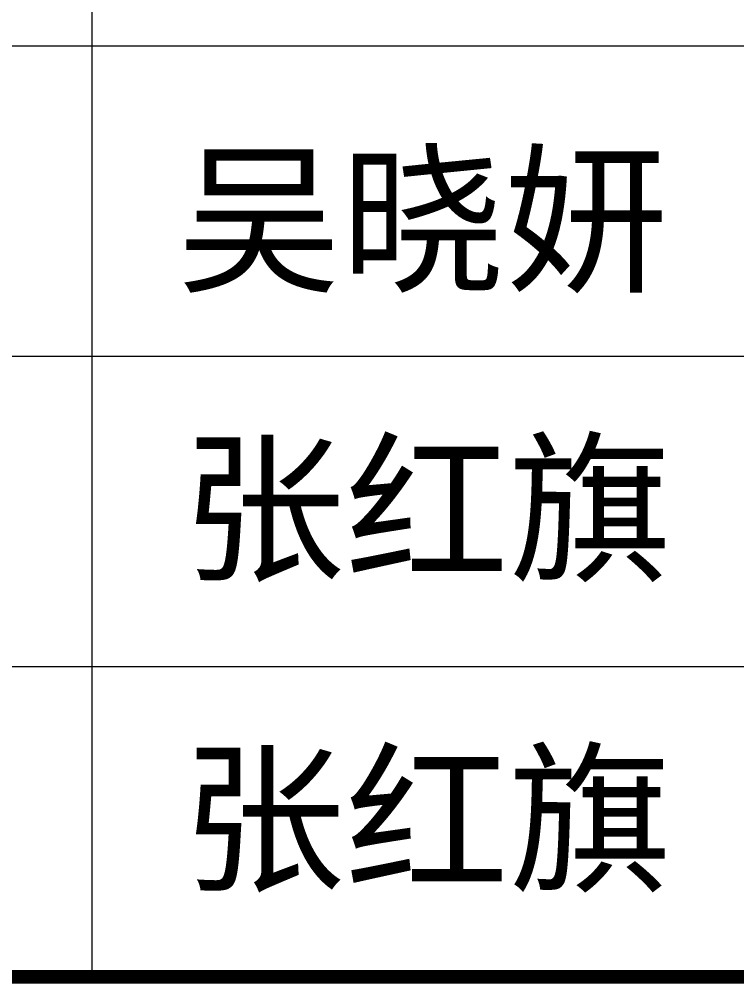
# Model space of a CAD drawing. Header units: millimetres. Extents: x 53009415 to 54059915, y 20499171 to 20796171.
# Drawn here: x 53195980 to 53205219, y 20531583 to 20544014 of the extents above; entities that cross this region are included whole.
import ezdxf

# ---------------------------------------------------------------- set-up
doc = ezdxf.new("R2010")
doc.units = ezdxf.units.MM
doc.header["$LTSCALE"] = 1000
doc.layers.add('PUB_TITLE', color=7, linetype='Continuous', lineweight=20)
doc.styles.add('宋体', font='')
doc.styles.get('宋体').set_extended_font_data('宋体')

# ---------------------------------------------------------------- blocks, each defined once
blk = doc.blocks.new('2015AACI_TQ_A3')
at = {"layer": 'PUB_TITLE'}
for p, q in [((-4000, 11600), (-4000, 6000)), ((-6000, 8400), (0, 8400)), ((-6000, 7600), (0, 7600)), ((-6000, 6800), (0, 6800)), ((-6000, 6800), (0, 6800)), ((-6000, 6000), (0, 6000))]:
    blk.add_line(p, q, dxfattribs=at)
at = {"layer": 'PUB_TITLE', "const_width": 35}
blk.add_lwpolyline([(-6000, 6000), (0, 6000)], dxfattribs=at)

msp = doc.modelspace()

# ---------------------------------------------------------------- block references
at = {"layer": 'PUB_TITLE', "xscale": 5, "yscale": 5, "zscale": 5}
msp.add_blockref('2015AACI_TQ_A3', (53216915.381, 20501670.783), dxfattribs=at)

# ---------------------------------------------------------------- texts
at = {"layer": 'PUB_TITLE', "style": '宋体'}
for s, p in [('吴晓妍', (53198016.22, 20540659.726)), ('张红旗', (53198068.816, 20536934.614)), ('张红旗', (53198068.816, 20532934.614))]:
    msp.add_text(s, height=1544.5718, dxfattribs=at).set_placement(p)

doc.saveas('drawing.dxf')
